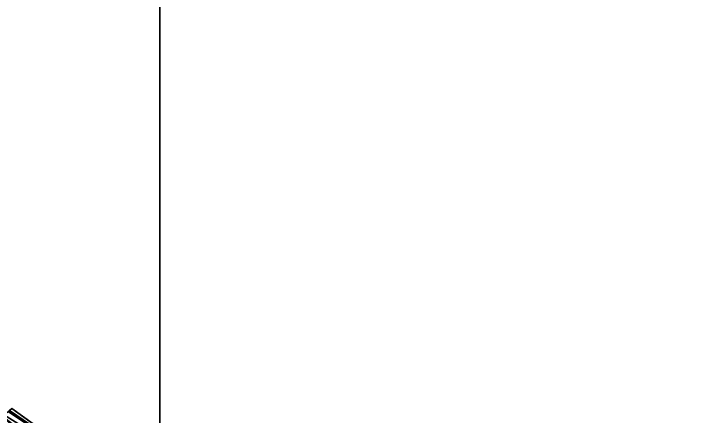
# Model space of a CAD drawing. Extents: x 34233638 to 35010029, y 7400000 to 8016345.
# Drawn here: x 34796368 to 34813638, y 7509992 to 7520008 of the extents above; entities that cross this region are included whole.
import ezdxf

# ---------------------------------------------------------------- set-up
doc = ezdxf.new("R2010")
doc.units = 0
doc.header["$LTSCALE"] = 6
doc.header["$MEASUREMENT"] = 0
doc.layers.get('0').update_dxf_attribs({"linetype": 'CONTINUOUS'})
for name, color, linetype in [('T-3DF1', 245, 'CONTINUOUS'), ('T-3DF2', 243, 'CONTINUOUS'), ('T-3DF3', 241, 'CONTINUOUS'), ('T-3DF6', 247, 'CONTINUOUS'), ('T-3DF7', 249, 'CONTINUOUS'), ('T-3DF8', 247, 'CONTINUOUS'), ('X-BOITE-PL', 248, 'CONTINUOUS'), ('X-CONTOUR', 7, 'CONTINUOUS'), ('X-CUBE', 188, 'CONTINUOUS')]:
    doc.layers.add(name, color=color, linetype=linetype)

# ---------------------------------------------------------------- blocks, each defined once
blk = doc.blocks.new('CUBEX')
at = {"layer": 'X-CUBE'}
for points in [[(0, 0, 50000), (50000, 0, 50000), (50000, 50000, 50000), (0, 50000, 50000)], [(0, 0, 0), (50000, 0, 0), (50000, 50000, 0), (0, 50000, 0)]]:
    blk.add_polyline3d(points, close=True, dxfattribs=at)
blk = doc.blocks.new('CUBE1')
at = {"layer": 'X-CUBE'}
for p in [(250000, 100000, -50000), (250000, 100000, -100000), (300000, 100000, -50000), (300000, 100000, -100000)]:
    blk.add_blockref('CUBEX', p, dxfattribs=at)
blk = doc.blocks.new('BOITE1')
at = {"layer": 'X-BOITE-PL'}
blk.add_polyline3d([(300000, 200000, -100000), (300000, 0, -100000)], dxfattribs=at)

msp = doc.modelspace()

# ---------------------------------------------------------------- linework, layer by layer
at = {"layer": 'T-3DF1'}
msp.add_3dface([(34796315, 7510186, -30030), (34796257, 7510132, -29696), (34797122, 7509540, -29456), (34797174, 7509567, -29598)], dxfattribs=at)
at = {"layer": 'T-3DF2'}
msp.add_3dface([(34796257, 7510132, -29696), (34796132, 7510016, -29530), (34796996, 7509476, -29398), (34797122, 7509540, -29456)], dxfattribs=at)
at = {"layer": 'T-3DF3'}
msp.add_3dface([(34796132, 7510016, -29530), (34796090, 7509977, -29736), (34796784, 7509368, -29460), (34796996, 7509476, -29398)], dxfattribs=at)
at = {"layer": 'T-3DF6'}
msp.add_3dface([(34796092, 7509979, -30036), (34796132, 7510016, -30040), (34796996, 7509476, -29608), (34796836, 7509394, -29604)], dxfattribs=at)
at = {"layer": 'T-3DF7'}
msp.add_3dface([(34796132, 7510016, -30040), (34796227, 7510105, -30035), (34797090, 7509524, -29603), (34796996, 7509476, -29608)], dxfattribs=at)
at = {"layer": 'T-3DF8'}
msp.add_3dface([(34796227, 7510105, -30035), (34796315, 7510186, -30030), (34797174, 7509567, -29598), (34797090, 7509524, -29603)], dxfattribs=at)
at = {"layer": 'X-CONTOUR'}
msp.add_line((34796315, 7510186, -100000), (34797174, 7509567, -100000), dxfattribs=at)

# ---------------------------------------------------------------- block references
for name in ['CUBE1', 'BOITE1']:
    msp.add_blockref(name, (34500000, 7400000))

doc.saveas('drawing.dxf')
